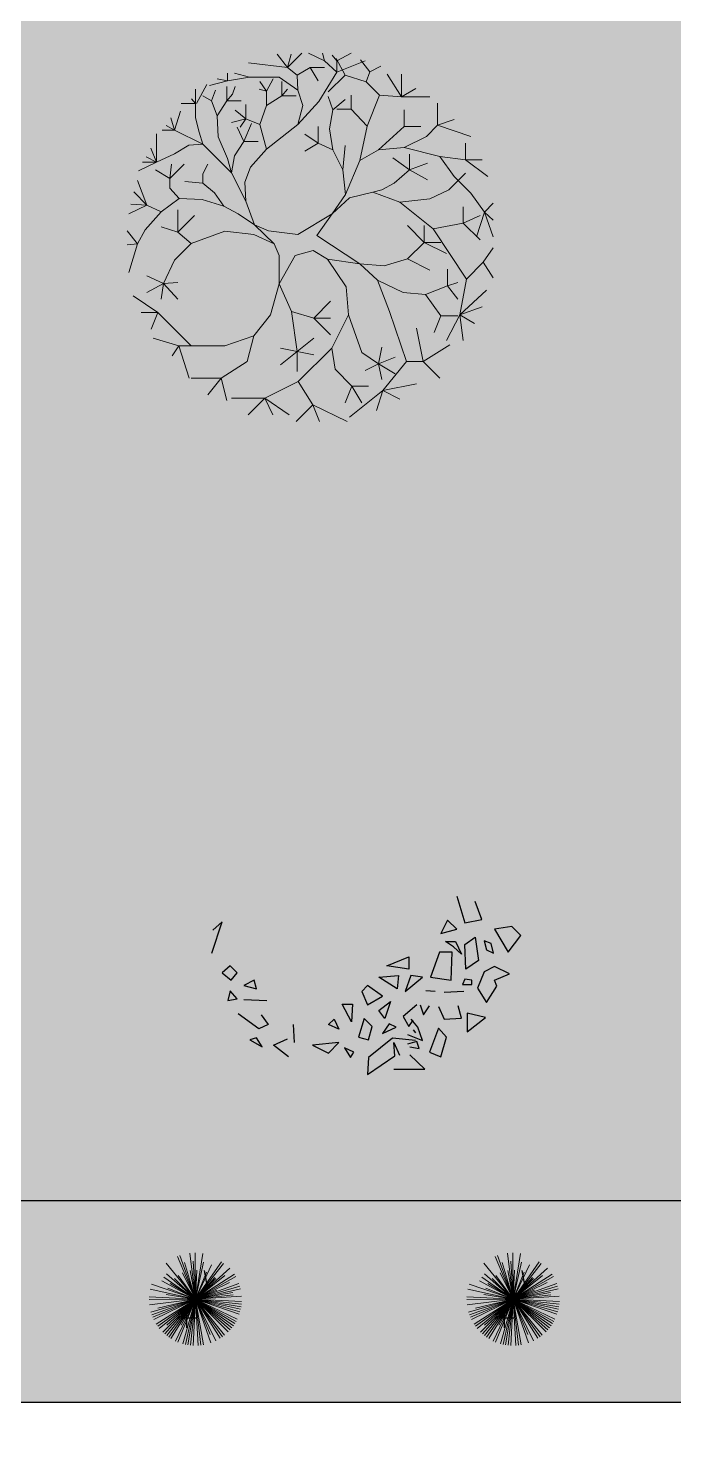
# Model space of a CAD drawing. Header units: millimetres. Extents: x -1544140 to 7445918, y -1294905 to 2019878.
# Drawn here: x 1793205 to 1794014, y 40757 to 42539 of the extents above; entities that cross this region are included whole.
import ezdxf

# ---------------------------------------------------------------- set-up
doc = ezdxf.new("R2010")
doc.units = ezdxf.units.MM
doc.header["$MEASUREMENT"] = 0
doc.layers.add('marc det', color=74, linetype='Continuous', lineweight=18)
picture_1 = doc.add_image_def('image5.png', size_in_pixel=(1482, 826))

# ---------------------------------------------------------------- blocks, each defined once
blk = doc.blocks.new('LG15B')
at = {"linetype": 'Continuous'}
for p, q in [((-183, 1362), (-497, 1400)), ((-183, 1362), (-268, 1469)), ((-183, 1362), (-68, 1477)), ((-183, 1362), (-153, 1469)), ((114, 1415), (-16, 1477)), ((114, 1415), (99, 1477)), ((214, 1324), (114, 1415)), ((214, 1415), (175, 1462)), ((280, 1300), (208, 1435)), ((214, 1415), (329, 1477)), ((214, 1324), (443, 1415)), ((214, 1324), (214, 1415)), ((478, 1327), (405, 1425)), ((-666, 1255), (-750, 1270)), ((-666, 1255), (-666, 1317)), ((-490, 1285), (-666, 1255)), ((-490, 1285), (-612, 1317)), ((-252, 1285), (-490, 1285)), ((-352, 1170), (-298, 1270)), ((-100, 1179), (-252, 1285)), ((-107, 1300), (-183, 1362)), ((-107, 1300), (0, 1362)), ((-100, 1179), (-107, 1300)), ((0, 1362), (114, 1362)), ((0, 1362), (62, 1255)), ((69, 1087), (214, 1324)), ((280, 1300), (145, 1165)), ((450, 1247), (280, 1300)), ((450, 1247), (478, 1327)), ((478, 1327), (567, 1372)), ((734, 1125), (619, 1309)), ((734, 1125), (734, 1309)), ((-926, 1072), (-926, 1187)), ((-917, 1072), (-833, 1224)), ((-666, 1255), (-811, 1217)), ((-796, 1094), (-765, 1179)), ((-673, 1094), (-673, 1209)), ((-673, 1094), (-627, 1148)), ((-627, 1148), (-605, 1209)), ((-352, 1170), (-413, 1187)), ((-352, 1170), (-406, 1248)), ((-352, 1057), (-352, 1170)), ((-230, 1133), (-230, 1248)), ((-230, 1248), (-230, 1133)), ((-230, 1133), (-183, 1187)), ((-61, 1057), (-100, 1179)), ((558, 1140), (450, 1247)), ((734, 1125), (849, 1194)), ((-926, 1072), (-1040, 1072)), ((-926, 1072), (-956, 1109)), ((-926, 957), (-926, 1072)), ((-796, 1094), (-865, 1133)), ((-750, 972), (-796, 1094)), ((-750, 972), (-673, 1094)), ((-673, 1094), (-558, 1094)), ((-520, 949), (-520, 1064)), ((-406, 903), (-352, 1057)), ((-352, 1057), (-230, 1133)), ((-230, 1133), (-115, 1133)), ((-100, 903), (69, 1087)), ((-100, 903), (-61, 1057)), ((182, 1022), (145, 1129)), ((182, 1022), (280, 1103)), ((329, 1025), (329, 1140)), ((459, 888), (558, 1140)), ((558, 1140), (734, 1125)), ((734, 1125), (963, 1125)), ((1025, 897), (1025, 1075)), ((-1093, 858), (-1125, 957)), ((-1093, 858), (-1047, 1010)), ((-895, 842), (-926, 957)), ((-742, 804), (-750, 972)), ((-520, 949), (-635, 919)), ((-520, 949), (-605, 1018)), ((-520, 949), (-566, 880)), ((-406, 903), (-520, 949)), ((154, 869), (182, 1022)), ((329, 1025), (214, 1025)), ((459, 888), (329, 1025)), ((755, 887), (755, 1022)), ((1025, 897), (1159, 942)), ((-1238, 598), (-1238, 827)), ((-1093, 858), (-1193, 858)), ((-1093, 858), (-1162, 895)), ((-865, 743), (-1093, 858)), ((-865, 743), (-895, 842)), ((-666, 628), (-742, 804)), ((-536, 765), (-588, 880)), ((-536, 765), (-475, 910)), ((-352, 704), (-406, 903)), ((-352, 704), (-100, 903)), ((64, 753), (-43, 824)), ((64, 753), (64, 887)), ((182, 699), (154, 869)), ((398, 613), (459, 888)), ((549, 699), (755, 887)), ((755, 887), (890, 887)), ((755, 717), (935, 807)), ((935, 807), (1025, 897)), ((1025, 897), (1294, 807)), ((-1238, 598), (-1285, 712)), ((-978, 735), (-1093, 667)), ((-865, 743), (-978, 735)), ((-750, 628), (-865, 743)), ((-612, 650), (-536, 765)), ((-536, 765), (-421, 765)), ((-482, 559), (-352, 704)), ((64, 753), (-43, 689)), ((182, 699), (64, 753)), ((262, 537), (182, 699)), ((262, 537), (280, 734)), ((398, 613), (549, 699)), ((549, 699), (755, 717)), ((755, 717), (1043, 645)), ((1249, 618), (1249, 753)), ((-1238, 598), (-1385, 529)), ((-1238, 598), (-1353, 598)), ((-1238, 598), (-1323, 643)), ((-1093, 667), (-1238, 598)), ((-1132, 468), (-1017, 582)), ((-1132, 468), (-1117, 582)), ((-865, 505), (-826, 582)), ((-635, 513), (-750, 628)), ((-635, 513), (-666, 628)), ((-635, 513), (-612, 650)), ((283, 338), (398, 613)), ((800, 537), (665, 635)), ((800, 537), (800, 663)), ((800, 537), (944, 590)), ((1043, 645), (1249, 618)), ((1043, 645), (1159, 483)), ((1249, 618), (1384, 618)), ((1249, 618), (1429, 483)), ((-1132, 468), (-1247, 537)), ((-1132, 390), (-1132, 468)), ((-865, 429), (-865, 505)), ((-520, 284), (-635, 513)), ((-527, 437), (-482, 559)), ((283, 338), (262, 537)), ((675, 429), (800, 537)), ((800, 537), (944, 457)), ((1115, 375), (1249, 510)), ((1159, 483), (1294, 348)), ((-1316, 253), (-1422, 360)), ((-1316, 253), (-1392, 452)), ((-1056, 307), (-1132, 390)), ((-865, 429), (-1010, 444)), ((-772, 353), (-865, 429)), ((-696, 245), (-772, 353)), ((-520, 284), (-527, 437)), ((315, 313), (504, 358)), ((504, 358), (577, 375)), ((504, 358), (720, 277)), ((577, 375), (675, 429)), ((962, 304), (1115, 375)), ((1294, 348), (1402, 195)), ((-1316, 253), (-1461, 184)), ((-1316, 253), (-1446, 260)), ((-1201, 200), (-1316, 253)), ((-1056, 307), (-1201, 200)), ((-872, 299), (-1056, 307)), ((-696, 245), (-872, 299)), ((-581, 184), (-696, 245)), ((-451, 93), (-520, 284)), ((175, 184), (283, 338)), ((175, 184), (315, 313)), ((720, 277), (962, 304)), ((720, 277), (989, 62)), ((1232, 107), (1232, 240)), ((1402, 195), (1474, 268)), ((-1201, 200), (-1331, 54)), ((-1067, 34), (-1067, 214)), ((-1067, 34), (-932, 169)), ((-451, 93), (-581, 184)), ((-100, 17), (175, 184)), ((175, 184), (53, 9)), ((1232, 107), (1367, 169)), ((1402, 195), (1339, -2)), ((1402, 195), (1474, 133)), ((1402, 195), (1474, -2)), ((-1392, -60), (-1476, 47)), ((-1331, 54), (-1392, -60)), ((-1067, 34), (-1202, 79)), ((-960, -56), (-1067, 34)), ((-690, 43), (-960, -56)), ((-456, 17), (-690, 43)), ((-291, -60), (-456, 17)), ((-451, 93), (-337, 47)), ((-291, -60), (-451, 93)), ((-337, 47), (-100, 17)), ((53, 9), (398, -221)), ((918, -47), (783, 88)), ((918, -47), (918, 88)), ((989, 62), (1232, 107)), ((989, 62), (1258, -343)), ((1232, 107), (1367, -28)), ((-1392, -60), (-1476, -68)), ((-1392, -60), (-1461, -290)), ((-960, -56), (-1093, -190)), ((-252, -152), (-291, -60)), ((23, -113), (-122, -152)), ((138, -182), (23, -113)), ((783, -181), (918, -47)), ((918, -47), (1052, -47)), ((918, -47), (1097, -136)), ((1393, -208), (1474, -91)), ((-1093, -190), (-1183, -378)), ((-122, -152), (-252, -381)), ((-252, -381), (-252, -152)), ((398, -221), (138, -182)), ((138, -182), (289, -406)), ((398, -221), (540, -352)), ((398, -221), (594, -235)), ((594, -235), (783, -181)), ((783, -181), (962, -271)), ((1258, -343), (1393, -208)), ((1393, -208), (1474, -333)), ((-1183, -378), (-1318, -316)), ((1105, -397), (1105, -262)), ((-1183, -378), (-1318, -451)), ((-1183, -378), (-1202, -505)), ((-1183, -378), (-1067, -370)), ((-1183, -378), (-1067, -505)), ((-252, -381), (-322, -630)), ((-252, -381), (-151, -603)), ((289, -406), (307, -630)), ((540, -352), (639, -603)), ((540, -352), (747, -451)), ((747, -451), (927, -468)), ((927, -468), (1105, -397)), ((1105, -397), (1187, -370)), ((1105, -397), (1187, -505)), ((1258, -343), (1204, -630)), ((1204, -630), (1420, -432)), ((-1228, -612), (-1426, -477)), ((28, -657), (163, -522)), ((927, -468), (1052, -640)), ((1204, -630), (1384, -567)), ((-1228, -612), (-1363, -612)), ((-1228, -612), (-1282, -747)), ((-960, -882), (-1228, -612)), ((-322, -630), (-456, -801)), ((-151, -603), (-106, -926)), ((-151, -603), (28, -657)), ((28, -657), (163, -792)), ((28, -657), (163, -657)), ((307, -630), (172, -900)), ((307, -630), (414, -936)), ((639, -603), (774, -1007)), ((1052, -640), (998, -773)), ((1052, -640), (1187, -640)), ((1204, -630), (1097, -837)), ((1204, -630), (1322, -702)), ((1204, -630), (1232, -837)), ((-456, -801), (-690, -882)), ((-456, -801), (-510, -1007)), ((908, -1007), (854, -738)), ((-1058, -882), (-1265, -818)), ((-1058, -882), (-1112, -962)), ((-960, -882), (-1058, -882)), ((-1058, -882), (-977, -1142)), ((-690, -882), (-960, -882)), ((-106, -926), (-241, -900)), ((-106, -926), (28, -818)), ((172, -900), (-97, -1168)), ((172, -900), (199, -1070)), ((549, -1025), (577, -891)), ((908, -1007), (1124, -872)), ((-510, -1007), (-717, -1142)), ((-106, -926), (-241, -1035)), ((-106, -926), (28, -953)), ((-106, -926), (-106, -1088)), ((414, -936), (549, -1025)), ((549, -1025), (442, -1080)), ((549, -1025), (684, -971)), ((549, -1025), (684, -1106)), ((549, -1025), (577, -1151)), ((774, -1007), (585, -1241)), ((774, -1007), (908, -1007)), ((908, -1007), (1043, -1142)), ((-717, -1142), (-960, -1142)), ((-717, -1142), (-825, -1277)), ((-717, -1142), (-672, -1321)), ((199, -1070), (334, -1205)), ((-97, -1168), (-367, -1303)), ((-97, -1168), (19, -1357)), ((334, -1205), (280, -1340)), ((585, -1241), (315, -1456)), ((334, -1205), (468, -1205)), ((334, -1205), (414, -1340)), ((585, -1241), (532, -1402)), ((585, -1241), (854, -1187)), ((585, -1241), (720, -1312)), ((-367, -1303), (-636, -1303)), ((-367, -1303), (-501, -1438)), ((-367, -1303), (-303, -1438)), ((-367, -1303), (-170, -1438)), ((19, -1357), (-115, -1492)), ((19, -1357), (73, -1492)), ((19, -1357), (298, -1492))]:
    blk.add_line(p, q, dxfattribs=at)

msp = doc.modelspace()

# ---------------------------------------------------------------- hatches: boundary and pattern name
at = {"true_color": 0x8dc133, "transparency": 33554687}
h = msp.add_hatch(color=65, dxfattribs=at)
h.dxf.hatch_style = 1
h.paths.add_polyline_path([(1795172.5, 41123.3), (1795172.5, 43402.9, 0.352206), (1794673.8, 43794.6), (1791662.5, 43794.6, 0.266602), (1791304.4, 43411.2), (1791304.4, 41220.7, 0.323619), (1791708, 40814.3), (1794898.1, 40814.3, 0.388077)])
h.paths.add_polyline_path([(1794879.4, 41067.7), (1791732.5, 41067.7, -0.285044), (1791557.9, 41244.1), (1791557.9, 43377, -0.211803), (1791707, 43541.1), (1794675.5, 43541.1, -0.326949), (1794919, 43368.8), (1794919, 41120.8, -0.351898)], flags=16)
at = {"true_color": 0xb8d93f, "transparency": 33554687}
h = msp.add_hatch(color=63, dxfattribs=at)
h.dxf.hatch_style = 1
h.paths.add_polyline_path([(1794919, 43368.8, 0.326949), (1794675.5, 43541.1), (1791707, 43541.1, 0.386529), (1791557.9, 43204.8), (1791557.9, 41244.1, 0.417198), (1791842.1, 41067.7), (1794879.4, 41067.7, 0.351898), (1794919, 41120.8)])
at = {"layer": 'marc det'}
msp.add_hatch(color=102, dxfattribs=at).paths.add_polyline_path([(1793527.4, 41585.8), (1793489.4, 41575.6), (1793476.8, 41559.5), (1793453.9, 41527.2), (1793429.7, 41524.4), (1793426.5, 41496.6), (1793435.7, 41484.8), (1793428.8, 41467.1), (1793402, 41417), (1793410.7, 41399.6), (1793425.4, 41378), (1793425.6, 41359.1), (1793396.4, 41347.9), (1793437.1, 41345), (1793432.1, 41326.3), (1793445.2, 41312.6), (1793446.9, 41295.2), (1793466.9, 41273.3), (1793473.5, 41248.8), (1793491.9, 41234.8), (1793505.3, 41237.4), (1793523, 41227.3), (1793531, 41204.4), (1793536.7, 41175.6), (1793542.9, 41197.2), (1793562.1, 41214.6), (1793586.3, 41207.1), (1793602.3, 41196.6), (1793621.9, 41203.2), (1793642.8, 41203.3), (1793656.2, 41188.2), (1793661.5, 41205.6), (1793683.5, 41218.1), (1793706.3, 41217.1), (1793730.2, 41228.6), (1793737.4, 41245), (1793750.1, 41251.6), (1793766.9, 41254.9), (1793772.8, 41277.8), (1793784.2, 41290.9), (1793814.9, 41294.2), (1793838.5, 41289.4), (1793818.4, 41303.1), (1793803.3, 41317.8), (1793804.1, 41331.5), (1793817.8, 41350.5), (1793829, 41373.1), (1793827.1, 41391.8), (1793830.3, 41437.3), (1793868.3, 41457), (1793821.8, 41454), (1793808.9, 41475.3), (1793806.7, 41495.2), (1793792.7, 41522.4), (1793775.9, 41536.8), (1793768.2, 41558.4), (1793751, 41565.9), (1793728.7, 41581.9), (1793710.3, 41580.1), (1793710.8, 41611), (1793691.1, 41586.7), (1793683.9, 41605.7), (1793674.2, 41610.6), (1793650.9, 41617.4), (1793646.1, 41611.8), (1793603.1, 41608.8), (1793591.2, 41616), (1793570.2, 41607.8), (1793554, 41610), (1793537.7, 41631.3), (1793522.4, 41655.5), (1793528.8, 41632.3), (1793535.2, 41599.5)])

# ---------------------------------------------------------------- linework, layer by layer
at = {"color": 96}
for p, q in [((1793742.1, 41450.1), (1793752.1, 41416.4)), ((1793773.7, 41420.9), (1793765.1, 41443.3)), ((1793434.7, 41378.4), (1793447.6, 41417.6)), ((1793447.6, 41417.6), (1793436.1, 41407.5)), ((1793730.6, 41419.8), (1793722, 41403)), ((1793742.1, 41408.6), (1793730.6, 41419.8)), ((1793752.1, 41416.4), (1793773.7, 41420.9)), ((1793811, 41412), (1793789.5, 41408.6)), ((1793822.5, 41400.8), (1793811, 41412)), ((1793722, 41403), (1793742.1, 41408.6)), ((1793752.1, 41389.5), (1793765.1, 41398.5)), ((1793765.1, 41398.5), (1793769.4, 41369.4)), ((1793785.2, 41390.7), (1793776.6, 41394)), ((1793776.6, 41394), (1793779.4, 41382.8)), ((1793789.5, 41408.6), (1793806.7, 41379.5)), ((1793806.7, 41379.5), (1793822.5, 41400.8)), ((1793720.5, 41379.5), (1793709, 41348.1)), ((1793736.3, 41379.5), (1793720.5, 41379.5)), ((1793727.7, 41392.9), (1793740.6, 41392.9)), ((1793737.8, 41386.2), (1793727.7, 41392.9)), ((1793734.9, 41344.7), (1793736.3, 41379.5)), ((1793747.8, 41377.2), (1793737.8, 41386.2)), ((1793740.6, 41392.9), (1793747.8, 41377.2)), ((1793753.6, 41358.2), (1793752.1, 41389.5)), ((1793779.4, 41382.8), (1793788, 41378.4)), ((1793788, 41378.4), (1793785.2, 41390.7)), ((1793457.7, 41362.7), (1793447.6, 41353.7)), ((1793466.3, 41353.7), (1793457.7, 41362.7)), ((1793654.5, 41362.7), (1793681.8, 41373.9)), ((1793681.8, 41358.2), (1793654.5, 41362.7)), ((1793681.8, 41373.9), (1793681.8, 41358.2)), ((1793769.4, 41369.4), (1793753.6, 41358.2)), ((1793789.5, 41361.5), (1793776.6, 41354.8)), ((1793808.1, 41352.6), (1793789.5, 41361.5)), ((1793447.6, 41353.7), (1793459.1, 41344.7)), ((1793459.1, 41344.7), (1793466.3, 41353.7)), ((1793487.8, 41344.7), (1793474.9, 41338)), ((1793490.7, 41333.5), (1793487.8, 41344.7)), ((1793644.4, 41348.1), (1793668.8, 41350.3)), ((1793667.4, 41333.5), (1793644.4, 41348.1)), ((1793668.8, 41350.3), (1793667.4, 41333.5)), ((1793684.6, 41350.3), (1793677.4, 41330.2)), ((1793677.4, 41330.2), (1793699, 41348.1)), ((1793699, 41348.1), (1793684.6, 41350.3)), ((1793709, 41348.1), (1793734.9, 41344.7)), ((1793752.1, 41345.9), (1793749.3, 41339.1)), ((1793760.8, 41344.7), (1793752.1, 41345.9)), ((1793760.8, 41339.1), (1793760.8, 41344.7)), ((1793776.6, 41354.8), (1793767.9, 41334.7)), ((1793789.5, 41344.7), (1793808.1, 41352.6)), ((1793792.4, 41336.9), (1793789.5, 41344.7)), ((1793457.7, 41331.3), (1793454.8, 41319)), ((1793466.3, 41321.2), (1793457.7, 41331.3)), ((1793474.9, 41338), (1793490.7, 41333.5)), ((1793630, 41338), (1793622.9, 41330.2)), ((1793622.9, 41330.2), (1793630, 41313.4)), ((1793648.7, 41324.6), (1793630, 41338)), ((1793630, 41313.4), (1793648.7, 41324.6)), ((1793714.8, 41330.2), (1793703.3, 41331.3)), ((1793750.7, 41330.2), (1793726.3, 41329.1)), ((1793749.3, 41339.1), (1793760.8, 41339.1)), ((1793767.9, 41334.7), (1793779.4, 41316.7)), ((1793779.4, 41316.7), (1793792.4, 41336.9)), ((1793454.8, 41319), (1793466.3, 41321.2)), ((1793474.9, 41320.1), (1793503.6, 41319)), ((1793609.9, 41292.1), (1793598.4, 41314.5)), ((1793598.4, 41314.5), (1793611.4, 41314.5)), ((1793611.4, 41314.5), (1793609.9, 41292.1)), ((1793644.4, 41306.6), (1793658.8, 41317.8)), ((1793651.6, 41296.6), (1793644.4, 41306.6)), ((1793658.8, 41317.8), (1793651.6, 41296.6)), ((1793691.8, 41313.4), (1793674.6, 41298.8)), ((1793696.2, 41313.5), (1793700.5, 41301.2)), ((1793700.5, 41301.2), (1793707.7, 41312.4)), ((1793719.2, 41311.3), (1793726.4, 41295.6)), ((1793747.9, 41296.7), (1793743.6, 41312.4)), ((1793493.7, 41283.3), (1793467.8, 41302.3)), ((1793505.2, 41288.9), (1793493.7, 41283.3)), ((1793496.5, 41301.2), (1793505.2, 41288.9)), ((1793536.7, 41288.7), (1793538.1, 41266.3)), ((1793581.2, 41288.7), (1793588.4, 41295.4)), ((1793594.1, 41283.1), (1793581.2, 41288.7)), ((1793588.4, 41295.4), (1793594.1, 41283.1)), ((1793625.7, 41296.6), (1793618.6, 41273)), ((1793635.8, 41286.5), (1793625.7, 41296.6)), ((1793657.3, 41289.8), (1793648.7, 41277.5)), ((1793666, 41285.4), (1793657.3, 41289.8)), ((1793674.6, 41298.8), (1793681.8, 41286.5)), ((1793681.8, 41286.5), (1793687.5, 41294.3)), ((1793693.3, 41285.5), (1793684.7, 41295.6)), ((1793726.4, 41295.6), (1793747.9, 41296.7)), ((1793778, 41297.7), (1793755, 41303.3)), ((1793755, 41303.3), (1793755, 41279.8)), ((1793755, 41279.8), (1793778, 41297.7)), ((1793490.8, 41272.1), (1793482.2, 41269.8)), ((1793482.2, 41269.8), (1793498, 41260.9)), ((1793498, 41260.9), (1793490.8, 41272.1)), ((1793512.3, 41263.1), (1793529.6, 41271)), ((1793618.6, 41273), (1793631.5, 41269.7)), ((1793631.5, 41269.7), (1793635.8, 41286.5)), ((1793661.6, 41271.9), (1793631.5, 41247.3)), ((1793648.7, 41277.5), (1793666, 41285.4)), ((1793690.4, 41268.6), (1793661.6, 41271.9)), ((1793680.4, 41276.5), (1793699.1, 41268.7)), ((1793687.5, 41282), (1793690.4, 41278.6)), ((1793699.1, 41268.7), (1793693.3, 41285.5)), ((1793719.2, 41284.4), (1793707.7, 41254.1)), ((1793729.2, 41273.2), (1793719.2, 41284.4)), ((1793722.1, 41248.5), (1793729.2, 41273.2)), ((1793531, 41248.5), (1793512.3, 41263.1)), ((1793594.1, 41266.3), (1793561.1, 41262.9)), ((1793561.1, 41262.9), (1793581.2, 41252.9)), ((1793581.2, 41252.9), (1793594.1, 41266.3)), ((1793612.8, 41254), (1793601.3, 41259.6)), ((1793601.3, 41259.6), (1793608.5, 41247.3)), ((1793608.5, 41247.3), (1793612.8, 41254)), ((1793664.5, 41249.5), (1793663.1, 41266.3)), ((1793663.1, 41266.3), (1793670.3, 41250.6)), ((1793691.9, 41267.6), (1793680.4, 41264.2)), ((1793683.3, 41260.9), (1793694.8, 41258.6)), ((1793694.8, 41258.6), (1793691.9, 41267.6)), ((1793707.7, 41254.1), (1793722.1, 41248.5)), ((1793630, 41226), (1793664.5, 41249.5)), ((1793631.5, 41247.3), (1793630, 41226)), ((1793701.9, 41232.9), (1793683.3, 41250.8)), ((1793663.2, 41232.9), (1793701.9, 41232.9))]:
    msp.add_line(p, q, dxfattribs=at)
at = {"color": 116, "lineweight": -2, "true_color": 0x136734}
for p, q in [((1793428.9, 40961.5), (1793425.7, 40980.1)), ((1793827.6, 40961.5), (1793824.3, 40980.1))]:
    msp.add_line(p, q, dxfattribs=at)
at = {"color": 116, "true_color": 0x136734}
for p, q in [((1793403.1, 40932.8), (1793403.1, 40908.1)), ((1793801.7, 40932.8), (1793801.7, 40908.1)), ((1793390.8, 40920.5), (1793415.4, 40920.5)), ((1793789.4, 40920.5), (1793814.1, 40920.5))]:
    msp.add_line(p, q, dxfattribs=at)
for points in [[(1794879.4, 41067.7), (1791732.5, 41067.7)], [(1794898.1, 40814.3), (1791708, 40814.3)]]:
    msp.add_lwpolyline(points)
at = {"layer": 'marc det', "color": 116, "true_color": 0x136734}
for p, q in [((1793414.1, 40944.1), (1793407.2, 41001.8)), ((1793414.1, 40944.1), (1793413.7, 41002.2)), ((1793812.7, 40944.1), (1793805.9, 41001.8)), ((1793812.7, 40944.1), (1793812.4, 41002.2)), ((1793414.1, 40944.1), (1793377.5, 40989.3)), ((1793414.1, 40944.1), (1793391.5, 40997.6)), ((1793414.1, 40944.1), (1793394.5, 40998.8)), ((1793414.1, 40944.1), (1793400.5, 40990)), ((1793414.1, 40944.1), (1793411.1, 40991.8)), ((1793413.5, 40943.4), (1793446.9, 40991.1)), ((1793446.9, 40991.1), (1793413.5, 40943.4)), ((1793413.5, 40943.4), (1793449.5, 40989.1)), ((1793414.1, 40944.1), (1793423.5, 41001.4)), ((1793414.1, 40944.1), (1793424.4, 40990.7)), ((1793414.1, 40944.1), (1793434.5, 40987.2)), ((1793812.7, 40944.1), (1793776.2, 40989.3)), ((1793812.7, 40944.1), (1793790.1, 40997.6)), ((1793812.7, 40944.1), (1793793.2, 40998.8)), ((1793812.7, 40944.1), (1793799.2, 40990)), ((1793812.7, 40944.1), (1793809.7, 40991.8)), ((1793812.2, 40943.4), (1793845.5, 40991.1)), ((1793845.5, 40991.1), (1793812.2, 40943.4)), ((1793812.2, 40943.4), (1793848.1, 40989.1)), ((1793812.7, 40944.1), (1793822.1, 41001.4)), ((1793812.7, 40944.1), (1793823.1, 40990.7)), ((1793812.7, 40944.1), (1793833.2, 40987.2)), ((1793414.1, 40944.1), (1793371.8, 40967.1)), ((1793414.1, 40944.1), (1793374.6, 40971.7)), ((1793374.6, 40971.7), (1793414.1, 40944.1)), ((1793414.1, 40944.1), (1793378, 40975.9)), ((1793414.1, 40944.1), (1793387.8, 40970)), ((1793414.1, 40944.1), (1793392.5, 40974)), ((1793414.1, 40944.1), (1793397.9, 40977.2)), ((1793414.1, 40944.1), (1793407.7, 40980.3)), ((1793414.1, 40944.1), (1793457.2, 40983.1)), ((1793414.1, 40944.1), (1793415.9, 40980.7)), ((1793414.1, 40944.1), (1793427.9, 40978)), ((1793414.1, 40944.1), (1793463.1, 40975.3)), ((1793414.1, 40944.1), (1793451.2, 40974)), ((1793414.1, 40944.1), (1793464.8, 40972.5)), ((1793414.1, 40944.1), (1793438.3, 40971.5)), ((1793414.1, 40944.1), (1793439.8, 40970.1)), ((1793812.7, 40944.1), (1793770.4, 40967.1)), ((1793812.7, 40944.1), (1793773.3, 40971.7)), ((1793773.3, 40971.7), (1793812.7, 40944.1)), ((1793812.7, 40944.1), (1793776.7, 40975.9)), ((1793812.7, 40944.1), (1793786.4, 40970)), ((1793812.7, 40944.1), (1793791.2, 40974)), ((1793812.7, 40944.1), (1793796.5, 40977.2)), ((1793812.7, 40944.1), (1793806.3, 40980.3)), ((1793812.7, 40944.1), (1793855.8, 40983.1)), ((1793812.7, 40944.1), (1793814.6, 40980.7)), ((1793812.7, 40944.1), (1793826.5, 40978)), ((1793812.7, 40944.1), (1793861.8, 40975.3)), ((1793812.7, 40944.1), (1793849.8, 40974)), ((1793812.7, 40944.1), (1793863.4, 40972.5)), ((1793812.7, 40944.1), (1793836.9, 40971.5)), ((1793812.7, 40944.1), (1793838.4, 40970.1)), ((1793414.1, 40944.1), (1793357.3, 40956.7)), ((1793414.1, 40944.1), (1793359.1, 40962.9)), ((1793414.1, 40944.1), (1793377.4, 40950.1)), ((1793414.1, 40944.1), (1793379.7, 40958.1)), ((1793414.1, 40944.1), (1793382.6, 40963.6)), ((1793414.1, 40944.1), (1793457, 40965)), ((1793414.1, 40944.1), (1793468.8, 40963.6)), ((1793414.1, 40944.1), (1793469.8, 40960.5)), ((1793414.1, 40944.1), (1793470.7, 40957.3)), ((1793414.1, 40944.1), (1793440.9, 40955.3)), ((1793414.1, 40944.1), (1793461.1, 40952.3)), ((1793414.1, 40944.1), (1793461.5, 40949.7)), ((1793812.7, 40944.1), (1793756, 40956.7)), ((1793812.7, 40944.1), (1793757.7, 40962.9)), ((1793812.7, 40944.1), (1793776, 40950.1)), ((1793812.7, 40944.1), (1793778.4, 40958.1)), ((1793812.7, 40944.1), (1793781.2, 40963.6)), ((1793812.7, 40944.1), (1793855.6, 40965)), ((1793812.7, 40944.1), (1793867.5, 40963.6)), ((1793812.7, 40944.1), (1793868.5, 40960.5)), ((1793812.7, 40944.1), (1793869.3, 40957.3)), ((1793812.7, 40944.1), (1793839.5, 40955.3)), ((1793812.7, 40944.1), (1793859.8, 40952.3)), ((1793812.7, 40944.1), (1793860.2, 40949.7)), ((1793414.1, 40944.1), (1793355.9, 40943.7)), ((1793414.1, 40944.1), (1793356, 40947)), ((1793414.1, 40944.1), (1793356.3, 40937.2)), ((1793414.1, 40944.1), (1793358.3, 40927.6)), ((1793414.1, 40944.1), (1793359.3, 40924.5)), ((1793414.1, 40944.1), (1793360.5, 40921.5)), ((1793414.1, 40944.1), (1793361.8, 40918.5)), ((1793414.1, 40944.1), (1793365, 40912.8)), ((1793414.1, 40944.1), (1793366.9, 40910.1)), ((1793414.1, 40944.1), (1793367, 40933)), ((1793414.1, 40944.1), (1793368.8, 40907.5)), ((1793414.1, 40944.1), (1793373.2, 40902.7)), ((1793414.1, 40944.1), (1793375.6, 40900.5)), ((1793414.1, 40944.1), (1793378.1, 40898.4)), ((1793414.1, 40944.1), (1793378.2, 40911.6)), ((1793380.7, 40896.4), (1793414.1, 40944.1)), ((1793414.1, 40944.1), (1793380.7, 40896.4)), ((1793414.1, 40944.1), (1793383.4, 40894.7)), ((1793414.1, 40944.1), (1793389.2, 40891.5)), ((1793414.1, 40944.1), (1793392.1, 40890.2)), ((1793414.1, 40944.1), (1793396.2, 40911.3)), ((1793414.1, 40944.1), (1793398.3, 40888.1)), ((1793414.1, 40944.1), (1793401.5, 40887.3)), ((1793414.1, 40944.1), (1793404.7, 40886.7)), ((1793414.1, 40944.1), (1793407.9, 40886.3)), ((1793414.1, 40944.1), (1793411.2, 40886)), ((1793414.1, 40944.1), (1793472.1, 40947.7)), ((1793414.1, 40944.1), (1793472.1, 40941.2)), ((1793414.1, 40944.1), (1793433.6, 40889.3)), ((1793414.1, 40944.1), (1793420.9, 40886.3)), ((1793414.1, 40944.1), (1793424.1, 40886.8)), ((1793414.1, 40944.1), (1793417.7, 40886)), ((1793414.1, 40944.1), (1793432.8, 40899.7)), ((1793414.1, 40944.1), (1793439.6, 40891.8)), ((1793414.1, 40944.1), (1793445.3, 40895)), ((1793414.1, 40944.1), (1793448, 40896.9)), ((1793414.1, 40944.1), (1793450.6, 40898.8)), ((1793414.1, 40944.1), (1793455.4, 40903.2)), ((1793414.1, 40944.1), (1793457.6, 40905.6)), ((1793414.1, 40944.1), (1793459.7, 40908.1)), ((1793461.7, 40910.7), (1793414.1, 40944.1)), ((1793414.1, 40944.1), (1793463.5, 40913.4)), ((1793414.1, 40944.1), (1793465.1, 40916.2)), ((1793414.1, 40944.1), (1793466.6, 40919.2)), ((1793414.1, 40944.1), (1793470.8, 40931.5)), ((1793414.1, 40944.1), (1793471.4, 40934.7)), ((1793414.1, 40944.1), (1793471.9, 40937.9)), ((1793414.1, 40944.1), (1793469.1, 40925.2)), ((1793414.1, 40944.1), (1793470, 40928.3)), ((1793812.7, 40944.1), (1793754.6, 40947)), ((1793812.7, 40944.1), (1793754.6, 40943.7)), ((1793812.7, 40944.1), (1793755, 40937.2)), ((1793812.7, 40944.1), (1793756.9, 40927.6)), ((1793812.7, 40944.1), (1793758, 40924.5)), ((1793812.7, 40944.1), (1793759.1, 40921.5)), ((1793812.7, 40944.1), (1793760.5, 40918.5)), ((1793812.7, 40944.1), (1793763.7, 40912.8)), ((1793812.7, 40944.1), (1793765.5, 40910.1)), ((1793812.7, 40944.1), (1793765.6, 40933)), ((1793812.7, 40944.1), (1793767.5, 40907.5)), ((1793812.7, 40944.1), (1793771.8, 40902.7)), ((1793812.7, 40944.1), (1793774.2, 40900.5)), ((1793812.7, 40944.1), (1793776.7, 40898.4)), ((1793812.7, 40944.1), (1793776.8, 40911.6)), ((1793779.4, 40896.4), (1793812.7, 40944.1)), ((1793812.7, 40944.1), (1793779.4, 40896.4)), ((1793812.7, 40944.1), (1793782.1, 40894.7)), ((1793812.7, 40944.1), (1793787.8, 40891.5)), ((1793812.7, 40944.1), (1793790.8, 40890.2)), ((1793812.7, 40944.1), (1793794.9, 40911.3)), ((1793812.7, 40944.1), (1793797, 40888.1)), ((1793812.7, 40944.1), (1793800.1, 40887.3)), ((1793812.7, 40944.1), (1793803.3, 40886.7)), ((1793812.7, 40944.1), (1793806.5, 40886.3)), ((1793812.7, 40944.1), (1793809.8, 40886)), ((1793812.7, 40944.1), (1793870.7, 40947.7)), ((1793812.7, 40944.1), (1793870.8, 40941.2)), ((1793812.7, 40944.1), (1793832.2, 40889.3)), ((1793812.7, 40944.1), (1793819.6, 40886.3)), ((1793812.7, 40944.1), (1793822.8, 40886.8)), ((1793812.7, 40944.1), (1793816.3, 40886)), ((1793812.7, 40944.1), (1793831.4, 40899.7)), ((1793812.7, 40944.1), (1793838.2, 40891.8)), ((1793812.7, 40944.1), (1793843.9, 40895)), ((1793812.7, 40944.1), (1793846.6, 40896.9)), ((1793812.7, 40944.1), (1793849.2, 40898.8)), ((1793812.7, 40944.1), (1793854.1, 40903.2)), ((1793812.7, 40944.1), (1793856.3, 40905.6)), ((1793812.7, 40944.1), (1793858.4, 40908.1)), ((1793860.3, 40910.7), (1793812.7, 40944.1)), ((1793812.7, 40944.1), (1793862.1, 40913.4)), ((1793812.7, 40944.1), (1793863.8, 40916.2)), ((1793812.7, 40944.1), (1793865.2, 40919.2)), ((1793812.7, 40944.1), (1793869.5, 40931.5)), ((1793812.7, 40944.1), (1793870.1, 40934.7)), ((1793812.7, 40944.1), (1793870.5, 40937.9)), ((1793812.7, 40944.1), (1793867.7, 40925.2)), ((1793812.7, 40944.1), (1793868.7, 40928.3))]:
    msp.add_line(p, q, dxfattribs=at)

# ---------------------------------------------------------------- block references
at = {"layer": 'marc det', "color": 70, "xscale": 0.1557639227257823, "yscale": 0.1557639226120955, "zscale": 0.1557639226019371}
msp.add_blockref('LG15B', (1793558.3, 42278), dxfattribs=at)

# ---------------------------------------------------------------- pictures from other files: only their frames are drawn
image = msp.add_image(picture_1, insert=(1748459.4, -24499.6), size_in_units=(203261.5, 113288.8))
image.dxf.flags = 7

doc.saveas('drawing.dxf')
